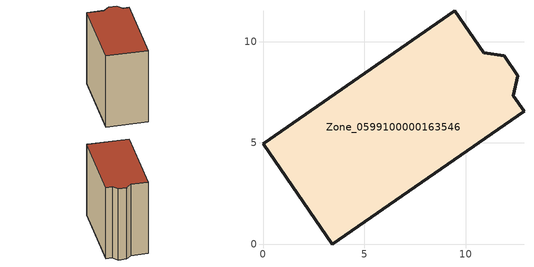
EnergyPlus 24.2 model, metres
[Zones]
Zone_0599100000163546
 floor ground (C_G): 10.89,9.46 11.91,9.31 12.59,8.32 12.37,7.32 12.89,6.56 3.42,0 0,4.95 9.48,11.52 z0
 wall outside (C_F): 12.37,7.32 12.59,8.32 11.91,9.31 10.89,9.46 9.48,11.52 0,4.95 3.42,0 12.89,6.56 12.37,7.32 z0:11.71
 roof outside (C_R): 3.42,0 12.89,6.56 12.37,7.32 12.59,8.32 11.91,9.31 10.89,9.46 9.48,11.52 0,4.95 z11.71
[BUILDING]
Pand.0599100000163546: North Axis=0; Terrain=City; Loads Convergence Tolerance Value=0.04; Temperature Convergence Tolerance Value=0.4; Solar Distribution=FullExterior; Maximum Number of Warmup Days=25; Minimum Number of Warmup Days=1
[Site:Location]
Rotterdam.The.Hague.AP_ZH_NLD Design_Conditions: Latitude=51.96; Longitude=4.45; Time Zone=1; Elevation=-4.5
[SITE:GROUNDTEMPERATURE:BUILDINGSURFACE]
18, 18, 18, 18, 18, 18, 18, 18, 18, 18, 18, 18
[MATERIAL] Thermal Absorptance=0.9; Solar Absorptance=0.7; Visible Absorptance=0.7
Name | Roughness | Thickness | Conductivity | Density | Specific Heat
G.TI.1946 | MediumSmooth | 0.15 | 1 | 540 | 1210
F.TI.1946 | Rough | 0.3 | 0.857143 | 1920 | 840
R.TI.1946 | MediumRough | 0.2 | 0.1 | 1500 | 1000
[CONSTRUCTION]
C_G: G.TI.1946
C_F: F.TI.1946
C_R: R.TI.1946
[ZONE]
Zone_0599100000163546: Type=1; Multiplier=1; Ceiling Height=Autocalculate; Volume=Autocalculate; Floor Area=autocalculate; Part of Total Floor Area=Yes
[ZONEINFILTRATION:DESIGNFLOWRATE]
Infil_Zone_0599100000163546: Zone or ZoneList or Space or SpaceList=Zone_0599100000163546; Schedule=AlwaysOn; Design Flow Rate Calculation Method=Flow/Area; Flow Rate per Floor Area=0.003; Constant Term Coefficient=1; Temperature Term Coefficient=0; Velocity Term Coefficient=0; Velocity Squared Term Coefficient=0
[HVACTEMPLATE:ZONE:IDEALLOADSAIRSYSTEM]
Zone_0599100000163546: Maximum Heating Supply Air Temperature=50; Minimum Cooling Supply Air Temperature=13; Maximum Heating Supply Air Humidity Ratio=0.0156; Minimum Cooling Supply Air Humidity Ratio=0.0077; Heating Limit=NoLimit; Cooling Limit=NoLimit; Dehumidification Control Type=ConstantSensibleHeatRatio; Cooling Sensible Heat Ratio=0.7; Dehumidification Setpoint=60; Humidification Control Type=None; Humidification Setpoint=30; Outdoor Air Method=None; Outdoor Air Flow Rate per Person=0.00944; Outdoor Air Flow Rate per Zone Floor Area=0; Outdoor Air Flow Rate per Zone=0; Demand Controlled Ventilation Type=None; Outdoor Air Economizer Type=NoEconomizer; Heat Recovery Type=None; Sensible Heat Recovery Effectiveness=0.7; Latent Heat Recovery Effectiveness=0.65
[ZONECONTROL:THERMOSTAT]
ThermostatControl_Zone_0599100000163546: Zone or ZoneList=Zone_0599100000163546; Control Type Schedule=DualSetpointControlType; Control 1=Thermostat_Zone_0599100000163546; Temperature Difference Between Cutout And Setpoint=0
[THERMOSTATSETPOINT:DUALSETPOINT]
Thermostat_Zone_0599100000163546: Heating Setpoint Temperature Schedule=HeatingSetpoint_Zone_0599100000163546; Cooling Setpoint Temperature Schedule=CoolingSetpoint_Zone_0599100000163546
[SCHEDULE:COMPACT]
HeatingSetpoint_Zone_0599100000163546: Through: 12/31, For: AllDays, Until: 24:00, 21
CoolingSetpoint_Zone_0599100000163546: Through: 12/31, For: AllDays, Until: 24:00, 24
DualSetpointControlType: Through: 12/31, For: AllDays, Until: 24:00, 4
AlwaysOn: Through: 12/31, For: AllDays, Until: 24:00, 1
